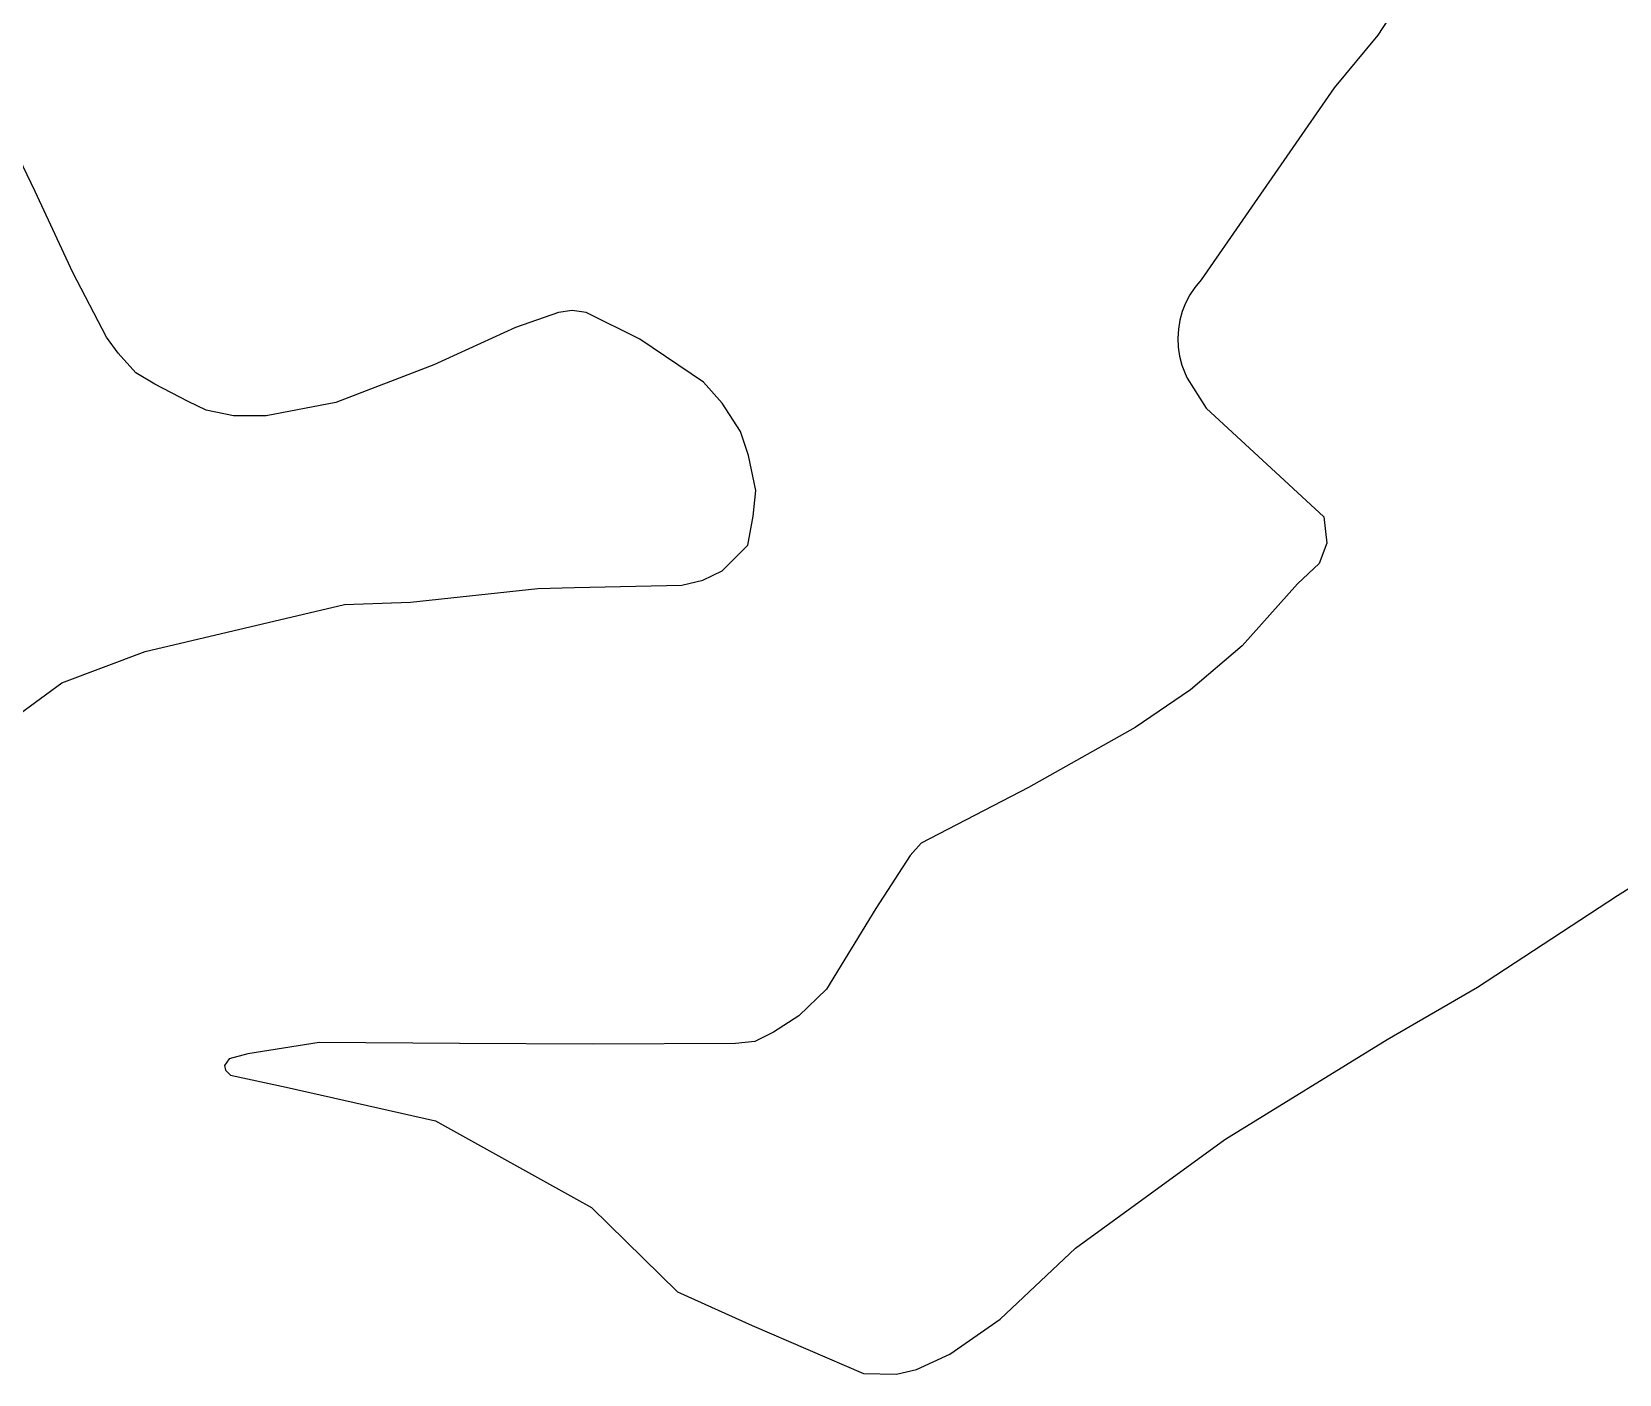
# Model space of a CAD drawing. Header units: millimetres. Extents: x 617751 to 636088, y 68402 to 77988.
# Drawn here: x 622139 to 622398.9, y 68934.6 to 69154.3 of the extents above; entities that cross this region are included whole.
import ezdxf

# ---------------------------------------------------------------- set-up
doc = ezdxf.new("R2010")
doc.units = ezdxf.units.MM
doc.header["$LTSCALE"] = 3
doc.header["$MEASUREMENT"] = 0
doc.layers.add('ALINHAMENTO PREDIAL', color=120, linetype='Continuous')

msp = doc.modelspace()

# ---------------------------------------------------------------- linework, layer by layer
at = {"layer": 'ALINHAMENTO PREDIAL'}
for points in [[(622365.76, 69163.6), (622359.4, 69153.79), (622352.24, 69145.17), (622330.44, 69113.74), (622329.41, 69112.48), (622328.59, 69111.25), (622327.91, 69109.93), (622327.37, 69108.54), (622326.98, 69107.12), (622326.74, 69105.65), (622326.65, 69104.17), (622326.72, 69102.68), (622326.93, 69101.22), (622327.31, 69099.78), (622327.84, 69098.37), (622328.18, 69097.65), (622331.3, 69092.7), (622344.83, 69080.24), (622350.53, 69074.94), (622351.03, 69070.6), (622349.81, 69067.28), (622346.26, 69063.94), (622337.19, 69053.8), (622328.7, 69046.59), (622319.65, 69040.42), (622302.17, 69030.64), (622284.6, 69021.52), (622282.8, 69019.46), (622277.17, 69010.79), (622269.12, 68997.59), (622264.56, 68993.22), (622260.45, 68990.55), (622257.37, 68989.01), (622254.19, 68988.68), (622230.91, 68988.59), (622208.98, 68988.68), (622186.01, 68988.87), (622174.33, 68987.03), (622171.29, 68986.17), (622170.52, 68985.1), (622170.67, 68984.33), (622171.51, 68983.5), (622180.59, 68981.56), (622205.06, 68976.04), (622230.63, 68961.83), (622244.72, 68948.03), (622256.94, 68942.54), (622275.15, 68934.69), (622280.56, 68934.56), (622283.86, 68935.32), (622289.33, 68937.86), (622297.55, 68943.6), (622309.87, 68955.22), (622334.32, 68972.97), (622360.94, 68989.37), (622375.7, 68997.95), (622398.64, 69012.92), (622424.48, 69029.14)], [(622365.76, 69163.6), (622359.4, 69153.79), (622352.24, 69145.17), (622330.44, 69113.74), (622329.41, 69112.48), (622328.59, 69111.25), (622327.91, 69109.93), (622327.37, 69108.54), (622326.98, 69107.12), (622326.74, 69105.65), (622326.65, 69104.17), (622326.72, 69102.68), (622326.93, 69101.22), (622327.31, 69099.78), (622327.84, 69098.37), (622328.18, 69097.65), (622331.3, 69092.7), (622344.83, 69080.24), (622350.53, 69074.94), (622351.03, 69070.6), (622349.81, 69067.28), (622346.26, 69063.94), (622337.19, 69053.8), (622328.7, 69046.59), (622319.65, 69040.42), (622302.17, 69030.64), (622284.6, 69021.52), (622282.8, 69019.46), (622277.17, 69010.79), (622269.12, 68997.59), (622264.56, 68993.22), (622260.45, 68990.55), (622257.37, 68989.01), (622254.19, 68988.68), (622230.91, 68988.59), (622208.98, 68988.68), (622186.01, 68988.87), (622174.33, 68987.03), (622171.29, 68986.17), (622170.52, 68985.1), (622170.67, 68984.33), (622171.51, 68983.5), (622180.59, 68981.56), (622205.06, 68976.04), (622230.63, 68961.83), (622244.72, 68948.03), (622256.94, 68942.54), (622275.15, 68934.69), (622280.56, 68934.56), (622283.86, 68935.32), (622289.33, 68937.86), (622297.55, 68943.6), (622309.87, 68955.22), (622334.32, 68972.97), (622360.94, 68989.37), (622375.7, 68997.95), (622398.64, 69012.92), (622424.48, 69029.14)], [(622365.76, 69163.6), (622359.4, 69153.79), (622352.24, 69145.17), (622330.44, 69113.74), (622329.41, 69112.48), (622328.59, 69111.25), (622327.91, 69109.93), (622327.37, 69108.54), (622326.98, 69107.12), (622326.74, 69105.65), (622326.65, 69104.17), (622326.72, 69102.68), (622326.93, 69101.22), (622327.31, 69099.78), (622327.84, 69098.37), (622328.18, 69097.65), (622331.3, 69092.7), (622344.83, 69080.24), (622350.53, 69074.94), (622351.03, 69070.6), (622349.81, 69067.28), (622346.26, 69063.94), (622337.19, 69053.8), (622328.7, 69046.59), (622319.65, 69040.42), (622302.17, 69030.64), (622284.6, 69021.52), (622282.8, 69019.46), (622277.17, 69010.79), (622269.12, 68997.59), (622264.56, 68993.22), (622260.45, 68990.55), (622257.37, 68989.01), (622254.19, 68988.68), (622230.91, 68988.59), (622208.98, 68988.68), (622186.01, 68988.87), (622174.33, 68987.03), (622171.29, 68986.17), (622170.52, 68985.1), (622170.67, 68984.33), (622171.51, 68983.5), (622180.59, 68981.56), (622205.06, 68976.04), (622230.63, 68961.83), (622244.72, 68948.03), (622256.94, 68942.54), (622275.15, 68934.69), (622280.56, 68934.56), (622283.86, 68935.32), (622289.33, 68937.86), (622297.55, 68943.6), (622309.87, 68955.22), (622334.32, 68972.97), (622360.94, 68989.37), (622375.7, 68997.95), (622398.64, 69012.92), (622424.48, 69029.14)], [(622365.76, 69163.6), (622359.4, 69153.79), (622352.24, 69145.17), (622330.44, 69113.74), (622329.41, 69112.48), (622328.59, 69111.25), (622327.91, 69109.93), (622327.37, 69108.54), (622326.98, 69107.12), (622326.74, 69105.65), (622326.65, 69104.17), (622326.72, 69102.68), (622326.93, 69101.22), (622327.31, 69099.78), (622327.84, 69098.37), (622328.18, 69097.65), (622331.3, 69092.7), (622344.83, 69080.24), (622350.53, 69074.94), (622351.03, 69070.6), (622349.81, 69067.28), (622346.26, 69063.94), (622337.19, 69053.8), (622328.7, 69046.59), (622319.65, 69040.42), (622302.17, 69030.64), (622284.6, 69021.52), (622282.8, 69019.46), (622277.17, 69010.79), (622269.12, 68997.59), (622264.56, 68993.22), (622260.45, 68990.55), (622257.37, 68989.01), (622254.19, 68988.68), (622230.91, 68988.59), (622208.98, 68988.68), (622186.01, 68988.87), (622174.33, 68987.03), (622171.29, 68986.17), (622170.52, 68985.1), (622170.67, 68984.33), (622171.51, 68983.5), (622180.59, 68981.56), (622205.06, 68976.04), (622230.63, 68961.83), (622244.72, 68948.03), (622256.94, 68942.54), (622275.15, 68934.69), (622280.56, 68934.56), (622283.86, 68935.32), (622289.33, 68937.86), (622297.55, 68943.6), (622309.87, 68955.22), (622334.32, 68972.97), (622360.94, 68989.37), (622375.7, 68997.95), (622398.64, 69012.92), (622424.48, 69029.14)], [(622365.76, 69163.6), (622359.4, 69153.79), (622352.24, 69145.17), (622330.44, 69113.74), (622329.41, 69112.48), (622328.59, 69111.25), (622327.91, 69109.93), (622327.37, 69108.54), (622326.98, 69107.12), (622326.74, 69105.65), (622326.65, 69104.17), (622326.72, 69102.68), (622326.93, 69101.22), (622327.31, 69099.78), (622327.84, 69098.37), (622328.18, 69097.65), (622331.3, 69092.7), (622344.83, 69080.24), (622350.53, 69074.94), (622351.03, 69070.6), (622349.81, 69067.28), (622346.26, 69063.94), (622337.19, 69053.8), (622328.7, 69046.59), (622319.65, 69040.42), (622302.17, 69030.64), (622284.6, 69021.52), (622282.8, 69019.46), (622277.17, 69010.79), (622269.12, 68997.59), (622264.56, 68993.22), (622260.45, 68990.55), (622257.37, 68989.01), (622254.19, 68988.68), (622230.91, 68988.59), (622208.98, 68988.68), (622186.01, 68988.87), (622174.33, 68987.03), (622171.29, 68986.17), (622170.52, 68985.1), (622170.67, 68984.33), (622171.51, 68983.5), (622180.59, 68981.56), (622205.06, 68976.04), (622230.63, 68961.83), (622244.72, 68948.03), (622256.94, 68942.54), (622275.15, 68934.69), (622280.56, 68934.56), (622283.86, 68935.32), (622289.33, 68937.86), (622297.55, 68943.6), (622309.87, 68955.22), (622334.32, 68972.97), (622360.94, 68989.37), (622375.7, 68997.95), (622398.64, 69012.92), (622424.48, 69029.14)], [(622365.76, 69163.6), (622359.4, 69153.79), (622352.24, 69145.17), (622330.44, 69113.74), (622329.41, 69112.48), (622328.59, 69111.25), (622327.91, 69109.93), (622327.37, 69108.54), (622326.98, 69107.12), (622326.74, 69105.65), (622326.65, 69104.17), (622326.72, 69102.68), (622326.93, 69101.22), (622327.31, 69099.78), (622327.84, 69098.37), (622328.18, 69097.65), (622331.3, 69092.7), (622344.83, 69080.24), (622350.53, 69074.94), (622351.03, 69070.6), (622349.81, 69067.28), (622346.26, 69063.94), (622337.19, 69053.8), (622328.7, 69046.59), (622319.65, 69040.42), (622302.17, 69030.64), (622284.6, 69021.52), (622282.8, 69019.46), (622277.17, 69010.79), (622269.12, 68997.59), (622264.56, 68993.22), (622260.45, 68990.55), (622257.37, 68989.01), (622254.19, 68988.68), (622230.91, 68988.59), (622208.98, 68988.68), (622186.01, 68988.87), (622174.33, 68987.03), (622171.29, 68986.17), (622170.52, 68985.1), (622170.67, 68984.33), (622171.51, 68983.5), (622180.59, 68981.56), (622205.06, 68976.04), (622230.63, 68961.83), (622244.72, 68948.03), (622256.94, 68942.54), (622275.15, 68934.69), (622280.56, 68934.56), (622283.86, 68935.32), (622289.33, 68937.86), (622297.55, 68943.6), (622309.87, 68955.22), (622334.32, 68972.97), (622360.94, 68989.37), (622375.7, 68997.95), (622398.64, 69012.92), (622424.48, 69029.14)], [(622365.76, 69163.6), (622359.4, 69153.79), (622352.24, 69145.17), (622330.44, 69113.74), (622329.41, 69112.48), (622328.59, 69111.25), (622327.91, 69109.93), (622327.37, 69108.54), (622326.98, 69107.12), (622326.74, 69105.65), (622326.65, 69104.17), (622326.72, 69102.68), (622326.93, 69101.22), (622327.31, 69099.78), (622327.84, 69098.37), (622328.18, 69097.65), (622331.3, 69092.7), (622344.83, 69080.24), (622350.53, 69074.94), (622351.03, 69070.6), (622349.81, 69067.28), (622346.26, 69063.94), (622337.19, 69053.8), (622328.7, 69046.59), (622319.65, 69040.42), (622302.17, 69030.64), (622284.6, 69021.52), (622282.8, 69019.46), (622277.17, 69010.79), (622269.12, 68997.59), (622264.56, 68993.22), (622260.45, 68990.55), (622257.37, 68989.01), (622254.19, 68988.68), (622230.91, 68988.59), (622208.98, 68988.68), (622186.01, 68988.87), (622174.33, 68987.03), (622171.29, 68986.17), (622170.52, 68985.1), (622170.67, 68984.33), (622171.51, 68983.5), (622180.59, 68981.56), (622205.06, 68976.04), (622230.63, 68961.83), (622244.72, 68948.03), (622256.94, 68942.54), (622275.15, 68934.69), (622280.56, 68934.56), (622283.86, 68935.32), (622289.33, 68937.86), (622297.55, 68943.6), (622309.87, 68955.22), (622334.32, 68972.97), (622360.94, 68989.37), (622375.7, 68997.95), (622398.64, 69012.92), (622424.48, 69029.14)], [(622365.76, 69163.6), (622359.4, 69153.79), (622352.24, 69145.17), (622330.44, 69113.74), (622329.41, 69112.48), (622328.59, 69111.25), (622327.91, 69109.93), (622327.37, 69108.54), (622326.98, 69107.12), (622326.74, 69105.65), (622326.65, 69104.17), (622326.72, 69102.68), (622326.93, 69101.22), (622327.31, 69099.78), (622327.84, 69098.37), (622328.18, 69097.65), (622331.3, 69092.7), (622344.83, 69080.24), (622350.53, 69074.94), (622351.03, 69070.6), (622349.81, 69067.28), (622346.26, 69063.94), (622337.19, 69053.8), (622328.7, 69046.59), (622319.65, 69040.42), (622302.17, 69030.64), (622284.6, 69021.52), (622282.8, 69019.46), (622277.17, 69010.79), (622269.12, 68997.59), (622264.56, 68993.22), (622260.45, 68990.55), (622257.37, 68989.01), (622254.19, 68988.68), (622230.91, 68988.59), (622208.98, 68988.68), (622186.01, 68988.87), (622174.33, 68987.03), (622171.29, 68986.17), (622170.52, 68985.1), (622170.67, 68984.33), (622171.51, 68983.5), (622180.59, 68981.56), (622205.06, 68976.04), (622230.63, 68961.83), (622244.72, 68948.03), (622256.94, 68942.54), (622275.15, 68934.69), (622280.56, 68934.56), (622283.86, 68935.32), (622289.33, 68937.86), (622297.55, 68943.6), (622309.87, 68955.22), (622334.32, 68972.97), (622360.94, 68989.37), (622375.7, 68997.95), (622398.64, 69012.92), (622424.48, 69029.14)], [(622132.53, 69039.46), (622143.85, 69047.76), (622157.55, 69052.86), (622190.18, 69060.58), (622201, 69060.97), (622221.82, 69063.18), (622227.82, 69063.38), (622245.42, 69063.76), (622248.85, 69064.55), (622252.01, 69066.09), (622254.14, 69068.22), (622256.2, 69070.28), (622257.08, 69075.05), (622257.52, 69079.26), (622256.35, 69084.97), (622255, 69088.92), (622252, 69093.56), (622248.95, 69096.98), (622238.55, 69104.01), (622229.76, 69108.37), (622227.44, 69108.69), (622225.2, 69108.36), (622218.2, 69105.93), (622204.81, 69099.81), (622188.74, 69093.62), (622177.35, 69091.46), (622171.97, 69091.46), (622167.51, 69092.39), (622164.55, 69093.82), (622159.12, 69096.64), (622156.01, 69098.5), (622153.13, 69101.7), (622151.2, 69104.34), (622145.67, 69114.93), (622139.53, 69128.18), (622130.9, 69146.01)], [(622132.53, 69039.46), (622143.85, 69047.76), (622157.55, 69052.86), (622190.18, 69060.58), (622201, 69060.97), (622221.82, 69063.18), (622227.82, 69063.38), (622245.42, 69063.76), (622248.85, 69064.55), (622252.01, 69066.09), (622254.14, 69068.22), (622256.2, 69070.28), (622257.08, 69075.05), (622257.52, 69079.26), (622256.35, 69084.97), (622255, 69088.92), (622252, 69093.56), (622248.95, 69096.98), (622238.55, 69104.01), (622229.76, 69108.37), (622227.44, 69108.69), (622225.2, 69108.36), (622218.2, 69105.93), (622204.81, 69099.81), (622188.74, 69093.62), (622177.35, 69091.46), (622171.97, 69091.46), (622167.51, 69092.39), (622164.55, 69093.82), (622159.12, 69096.64), (622156.01, 69098.5), (622153.13, 69101.7), (622151.2, 69104.34), (622145.67, 69114.93), (622139.53, 69128.18), (622130.9, 69146.01)], [(622132.53, 69039.46), (622143.85, 69047.76), (622157.55, 69052.86), (622190.18, 69060.58), (622201, 69060.97), (622221.82, 69063.18), (622227.82, 69063.38), (622245.42, 69063.76), (622248.85, 69064.55), (622252.01, 69066.09), (622254.14, 69068.22), (622256.2, 69070.28), (622257.08, 69075.05), (622257.52, 69079.26), (622256.35, 69084.97), (622255, 69088.92), (622252, 69093.56), (622248.95, 69096.98), (622238.55, 69104.01), (622229.76, 69108.37), (622227.44, 69108.69), (622225.2, 69108.36), (622218.2, 69105.93), (622204.81, 69099.81), (622188.74, 69093.62), (622177.35, 69091.46), (622171.97, 69091.46), (622167.51, 69092.39), (622164.55, 69093.82), (622159.12, 69096.64), (622156.01, 69098.5), (622153.13, 69101.7), (622151.2, 69104.34), (622145.67, 69114.93), (622139.53, 69128.18), (622130.9, 69146.01)], [(622132.53, 69039.46), (622143.85, 69047.76), (622157.55, 69052.86), (622190.18, 69060.58), (622201, 69060.97), (622221.82, 69063.18), (622227.82, 69063.38), (622245.42, 69063.76), (622248.85, 69064.55), (622252.01, 69066.09), (622254.14, 69068.22), (622256.2, 69070.28), (622257.08, 69075.05), (622257.52, 69079.26), (622256.35, 69084.97), (622255, 69088.92), (622252, 69093.56), (622248.95, 69096.98), (622238.55, 69104.01), (622229.76, 69108.37), (622227.44, 69108.69), (622225.2, 69108.36), (622218.2, 69105.93), (622204.81, 69099.81), (622188.74, 69093.62), (622177.35, 69091.46), (622171.97, 69091.46), (622167.51, 69092.39), (622164.55, 69093.82), (622159.12, 69096.64), (622156.01, 69098.5), (622153.13, 69101.7), (622151.2, 69104.34), (622145.67, 69114.93), (622139.53, 69128.18), (622130.9, 69146.01)], [(622132.53, 69039.46), (622143.85, 69047.76), (622157.55, 69052.86), (622190.18, 69060.58), (622201, 69060.97), (622221.82, 69063.18), (622227.82, 69063.38), (622245.42, 69063.76), (622248.85, 69064.55), (622252.01, 69066.09), (622254.14, 69068.22), (622256.2, 69070.28), (622257.08, 69075.05), (622257.52, 69079.26), (622256.35, 69084.97), (622255, 69088.92), (622252, 69093.56), (622248.95, 69096.98), (622238.55, 69104.01), (622229.76, 69108.37), (622227.44, 69108.69), (622225.2, 69108.36), (622218.2, 69105.93), (622204.81, 69099.81), (622188.74, 69093.62), (622177.35, 69091.46), (622171.97, 69091.46), (622167.51, 69092.39), (622164.55, 69093.82), (622159.12, 69096.64), (622156.01, 69098.5), (622153.13, 69101.7), (622151.2, 69104.34), (622145.67, 69114.93), (622139.53, 69128.18), (622130.9, 69146.01)], [(622132.53, 69039.46), (622143.85, 69047.76), (622157.55, 69052.86), (622190.18, 69060.58), (622201, 69060.97), (622221.82, 69063.18), (622227.82, 69063.38), (622245.42, 69063.76), (622248.85, 69064.55), (622252.01, 69066.09), (622254.14, 69068.22), (622256.2, 69070.28), (622257.08, 69075.05), (622257.52, 69079.26), (622256.35, 69084.97), (622255, 69088.92), (622252, 69093.56), (622248.95, 69096.98), (622238.55, 69104.01), (622229.76, 69108.37), (622227.44, 69108.69), (622225.2, 69108.36), (622218.2, 69105.93), (622204.81, 69099.81), (622188.74, 69093.62), (622177.35, 69091.46), (622171.97, 69091.46), (622167.51, 69092.39), (622164.55, 69093.82), (622159.12, 69096.64), (622156.01, 69098.5), (622153.13, 69101.7), (622151.2, 69104.34), (622145.67, 69114.93), (622139.53, 69128.18), (622130.9, 69146.01)], [(622132.53, 69039.46), (622143.85, 69047.76), (622157.55, 69052.86), (622190.18, 69060.58), (622201, 69060.97), (622221.82, 69063.18), (622227.82, 69063.38), (622245.42, 69063.76), (622248.85, 69064.55), (622252.01, 69066.09), (622254.14, 69068.22), (622256.2, 69070.28), (622257.08, 69075.05), (622257.52, 69079.26), (622256.35, 69084.97), (622255, 69088.92), (622252, 69093.56), (622248.95, 69096.98), (622238.55, 69104.01), (622229.76, 69108.37), (622227.44, 69108.69), (622225.2, 69108.36), (622218.2, 69105.93), (622204.81, 69099.81), (622188.74, 69093.62), (622177.35, 69091.46), (622171.97, 69091.46), (622167.51, 69092.39), (622164.55, 69093.82), (622159.12, 69096.64), (622156.01, 69098.5), (622153.13, 69101.7), (622151.2, 69104.34), (622145.67, 69114.93), (622139.53, 69128.18), (622130.9, 69146.01)], [(622132.53, 69039.46), (622143.85, 69047.76), (622157.55, 69052.86), (622190.18, 69060.58), (622201, 69060.97), (622221.82, 69063.18), (622227.82, 69063.38), (622245.42, 69063.76), (622248.85, 69064.55), (622252.01, 69066.09), (622254.14, 69068.22), (622256.2, 69070.28), (622257.08, 69075.05), (622257.52, 69079.26), (622256.35, 69084.97), (622255, 69088.92), (622252, 69093.56), (622248.95, 69096.98), (622238.55, 69104.01), (622229.76, 69108.37), (622227.44, 69108.69), (622225.2, 69108.36), (622218.2, 69105.93), (622204.81, 69099.81), (622188.74, 69093.62), (622177.35, 69091.46), (622171.97, 69091.46), (622167.51, 69092.39), (622164.55, 69093.82), (622159.12, 69096.64), (622156.01, 69098.5), (622153.13, 69101.7), (622151.2, 69104.34), (622145.67, 69114.93), (622139.53, 69128.18), (622130.9, 69146.01)]]:
    msp.add_lwpolyline(points, dxfattribs=at)

doc.saveas('drawing.dxf')
